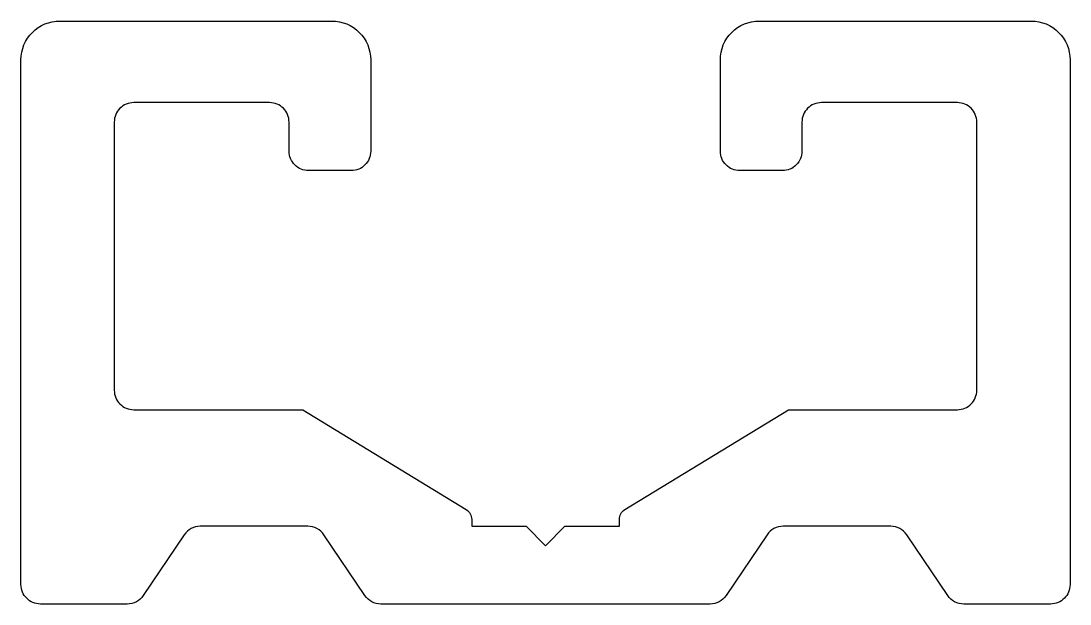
# Model space of a CAD drawing. Extents: x 138 to 165, y 211.2 to 226.2.
import ezdxf

# ---------------------------------------------------------------- set-up
doc = ezdxf.new("R2010")
doc.units = 0
doc.header["$LTSCALE"] = 15
doc.layers.add('ARC', color=2, linetype='CONTINUOUS')

msp = doc.modelspace()

# ---------------------------------------------------------------- linework, layer by layer
at = {"layer": 'ARC', "color": 0}
msp.add_lwpolyline([(162.642, 216.735), (162.642, 223.635, 0.414214), (162.142, 224.135), (158.642, 224.135, 0.414214), (158.142, 223.635), (158.142, 222.885, -0.414214), (157.642, 222.385), (156.542, 222.385, -0.414214), (156.042, 222.885), (156.042, 225.235, -0.414214), (157.042, 226.235), (164.042, 226.235, -0.414214), (165.042, 225.235), (165.042, 211.735, -0.414214), (164.542, 211.235), (162.307, 211.235, -0.249238), (161.893, 211.456), (160.84, 213.015, 0.249238), (160.426, 213.235), (157.657, 213.235, 0.249238), (157.243, 213.015), (156.19, 211.456, -0.249238), (155.776, 211.235), (147.307, 211.235, -0.249238), (146.893, 211.456), (145.84, 213.015, 0.249238), (145.426, 213.235), (142.657, 213.235, 0.249238), (142.243, 213.015), (141.19, 211.456, -0.249238), (140.776, 211.235), (138.542, 211.235, -0.414214), (138.042, 211.735), (138.042, 225.235, -0.414214), (139.042, 226.235), (146.042, 226.235, -0.414214), (147.042, 225.235), (147.042, 222.885, -0.414214), (146.542, 222.385), (145.442, 222.385, -0.414214), (144.942, 222.885), (144.942, 223.635, 0.414214), (144.442, 224.135), (140.942, 224.135, 0.414214), (140.442, 223.635), (140.442, 216.735, 0.414214), (140.942, 216.235), (145.292, 216.235), (149.498, 213.666, -0.261311), (149.642, 213.41), (149.642, 213.235), (151.042, 213.235), (151.542, 212.735), (152.042, 213.235), (153.442, 213.235), (153.442, 213.41, -0.261311), (153.585, 213.666), (157.792, 216.235), (162.142, 216.235, 0.414214)], format="xyb", close=True, dxfattribs=at)

doc.saveas('drawing.dxf')
